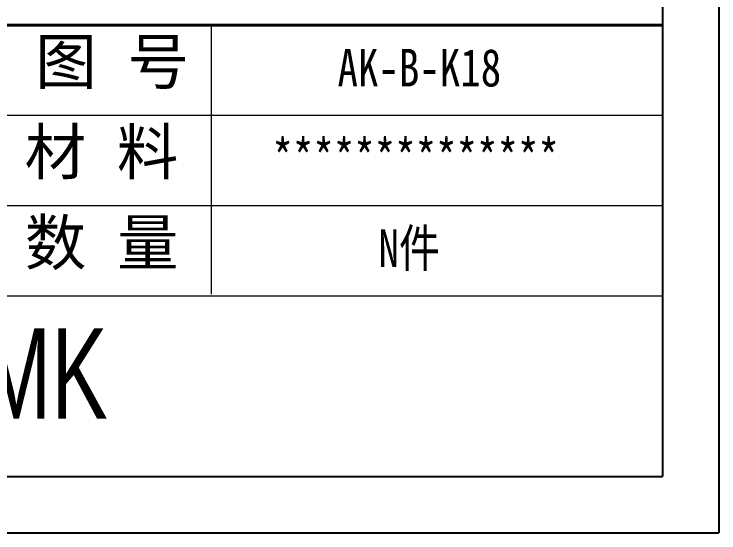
# Model space of a CAD drawing. Header units: inches. Extents: x 1539 to 3411, y 532 to 1105.
# Drawn here: x 3126.5 to 3297.1, y 531.8 to 657.4 of the extents above; entities that cross this region are included whole.
import ezdxf

# ---------------------------------------------------------------- set-up
doc = ezdxf.new("R2010")
doc.units = ezdxf.units.IN
doc.layers.add('文字', color=81, linetype='Continuous')
doc.layers.add('粗实线', color=7, linetype='Continuous', lineweight=30)
doc.layers.add('细实线', color=3, linetype='Continuous', lineweight=9)
doc.styles.get("Standard").update_dxf_attribs({"font": 'txt', "bigfont": 'gbcbig.shx'})
doc.styles.add('宋体', font='', dxfattribs={"width": 0.8, "height": 3.5})
doc.styles.add('长仿宋', font='', dxfattribs={"width": 0.7, "height": 4})
doc.styles.get('宋体').set_extended_font_data('SimSun')
doc.styles.get('长仿宋').set_extended_font_data('SimSun')

msp = doc.modelspace()

# ---------------------------------------------------------------- linework, layer by layer
for p, q in [((3297.061, 1105.186), (3297.061, 531.77)), ((3283.409, 1091.534), (3283.409, 545.422)), ((2507.071, 545.422), (3283.409, 545.422)), ((2486.086, 531.77), (3297.061, 531.77))]:
    msp.add_line(p, q)
at = {"layer": '粗实线', "color": 7, "lineweight": 40}
msp.add_line((3283.409, 654.645), (2955.742, 654.645), dxfattribs=at)
at = {"layer": '细实线', "color": 7}
for p, q in [((3174.186, 654.645), (3174.186, 589.571)), ((3283.409, 632.8), (3119.575, 632.8)), ((3283.409, 610.956), (3119.575, 610.956)), ((3283.409, 589.111), (2791.909, 589.111))]:
    msp.add_line(p, q, dxfattribs=at)

# ---------------------------------------------------------------- texts
at = {"layer": '文字', "color": 0, "char_height": 8.19167, "width": 94.70487, "attachment_point": 1, "style": '宋体'}
for s, insert in [('{\\H1.111x;AK-B-K18}', (3204.75, 648.939)), ('{\\H1.111x;**************}', (3188.993, 627.094)), ('{\\H1.111x;N件}', (3214.659, 605.25))]:
    msp.add_mtext(s, dxfattribs=dict(at, insert=insert))
at = {"layer": '粗实线', "insert": (3076.418, 581.289), "char_height": 21.84445, "width": 244.96385, "attachment_point": 1, "style": '长仿宋'}
msp.add_mtext('{\\fSTXinwei|b0|i0|c134|p2;SZOMK}', dxfattribs=at)
at = {"layer": '细实线', "color": 7, "char_height": 10.92222, "attachment_point": 1}
for s, insert, width in [('{\\fSimSun|b0|i0|c134|p54;图 号}', (3131.586, 651.329), 54.61112), ('{\\fSimSun|b0|i0|c134|p54;材 料   }', (3128.996, 629.484), 54.61112), ('{\\fSimSun|b0|i0|c134|p54;数 量}', (3129.049, 607.532), 49.34798)]:
    msp.add_mtext(s, dxfattribs=dict(at, insert=insert, width=width))

doc.saveas('drawing.dxf')
